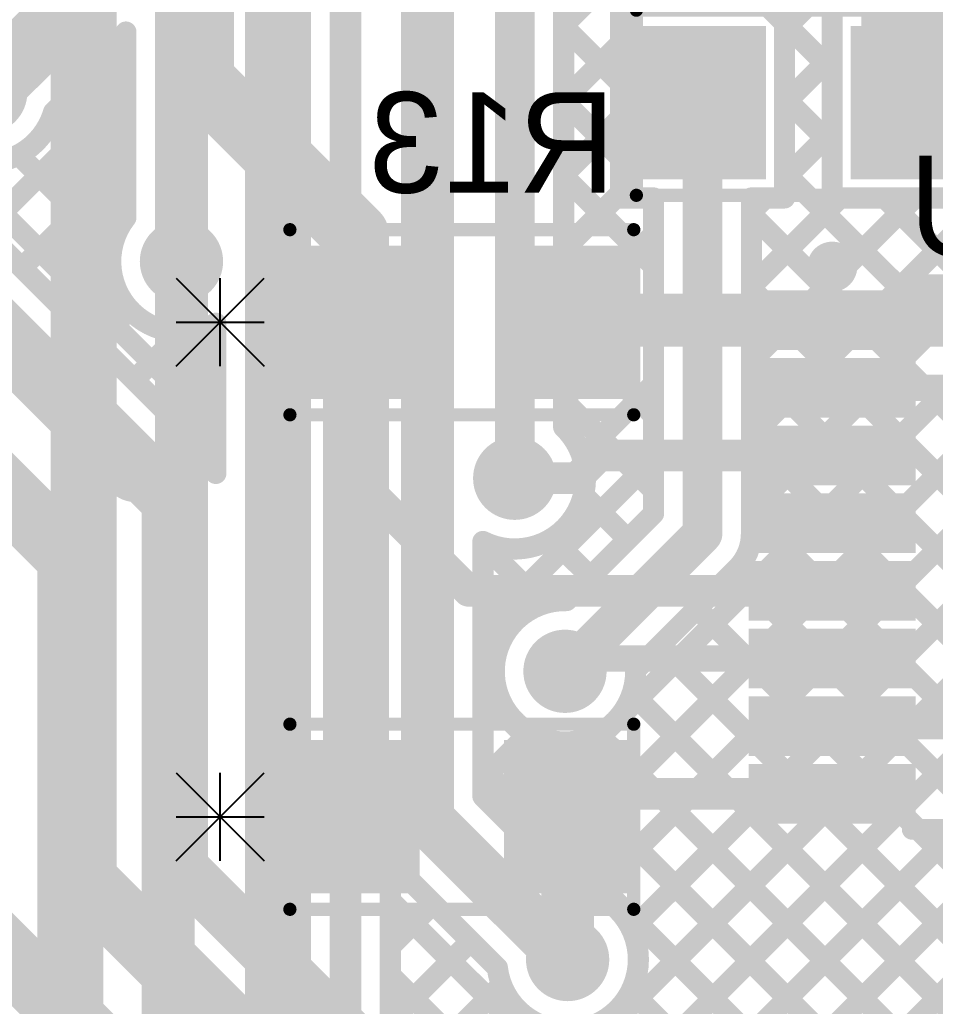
# Model space of a CAD drawing. Header units: millimetres. Extents: x 9.08 to 12.48, y 2.73 to 6.
# Drawn here: x 10.8679 to 11.214, y 4.1123 to 4.4854 of the extents above; entities that cross this region are included whole.
import ezdxf

# ---------------------------------------------------------------- set-up
doc = ezdxf.new("R2010")
doc.units = ezdxf.units.MM
doc.header["$MEASUREMENT"] = 0
for name, color, linetype in [('BottomLayer', 5, 'Continuous'), ('BottomOverlay', 54, 'Continuous'), ('BottomPaste', 16, 'Continuous'), ('BottomSolder', 6, 'Continuous'), ('MultiLayer', 9, 'Continuous'), ('TopLayer', 1, 'Continuous'), ('TopOverlay', 2, 'Continuous'), ('TopPaste', 8, 'Continuous'), ('TopSolder', 216, 'Continuous'), ('ViaHoleLayer', 16, 'Continuous')]:
    doc.layers.add(name, color=color, linetype=linetype)

# ---------------------------------------------------------------- blocks, each defined once
blk = doc.blocks.new('16_TSSOP_54')
at = {"layer": 'TopLayer'}
for points in [[(-0.13681, 0.08228), (-0.08169, 0.08228), (-0.13681, 0.09685), (-0.08169, 0.09685)], [(0.07579, 0.08228), (0.13091, 0.08228), (0.07579, 0.09685), (0.13091, 0.09685)], [(-0.13681, 0.05669), (-0.08169, 0.05669), (-0.13681, 0.07126), (-0.08169, 0.07126)], [(0.07579, 0.05669), (0.13091, 0.05669), (0.07579, 0.07126), (0.13091, 0.07126)], [(-0.13681, 0.0311), (-0.08169, 0.0311), (-0.13681, 0.04567), (-0.08169, 0.04567)], [(0.07579, 0.0311), (0.13091, 0.0311), (0.07579, 0.04567), (0.13091, 0.04567)], [(-0.13681, 0.00551), (-0.08169, 0.00551), (-0.13681, 0.02008), (-0.08169, 0.02008)], [(0.07579, 0.00551), (0.13091, 0.00551), (0.07579, 0.02008), (0.13091, 0.02008)], [(-0.13681, -0.02008), (-0.08169, -0.02008), (-0.13681, -0.00551), (-0.08169, -0.00551)], [(0.07579, -0.02008), (0.13091, -0.02008), (0.07579, -0.00551), (0.13091, -0.00551)], [(-0.13681, -0.04567), (-0.08169, -0.04567), (-0.13681, -0.0311), (-0.08169, -0.0311)], [(0.07579, -0.04567), (0.13091, -0.04567), (0.07579, -0.0311), (0.13091, -0.0311)], [(-0.13681, -0.07126), (-0.08169, -0.07126), (-0.13681, -0.05669), (-0.08169, -0.05669)], [(0.07579, -0.07126), (0.13091, -0.07126), (0.07579, -0.05669), (0.13091, -0.05669)], [(-0.13681, -0.09685), (-0.08169, -0.09685), (-0.13681, -0.08228), (-0.08169, -0.08228)], [(0.07579, -0.09685), (0.13091, -0.09685), (0.07579, -0.08228), (0.13091, -0.08228)]]:
    blk.add_solid(points, dxfattribs=at)
at = {"layer": 'TopOverlay'}
for points, const_width in [([(-0.10478, 0.10977, 1), (-0.11372, 0.10977, 1)], 0.01), ([(-0.11622, 0.10977, 1), (-0.11122, 0.10977, 1)], 0.005), ([(-0.10728, 0.10977, 1), (-0.10228, 0.10977, 1)], 0.005), ([(-0.08097, 0.103, 1), (-0.07703, 0.103, 1)], 0.00394), ([(0.07703, 0.103, 1), (0.08097, 0.103, 1)], 0.00394), ([(-0.08097, -0.103, 1), (-0.07703, -0.103, 1)], 0.00394), ([(0.07703, -0.103, 1), (0.08097, -0.103, 1)], 0.00394)]:
    blk.add_lwpolyline(points, format="xyb", close=True, dxfattribs=dict(at, const_width=const_width))
at = {"layer": 'TopOverlay', "const_width": 0.00787}
for points in [[(-0.079, 0.103), (0.079, 0.103)], [(-0.079, -0.103), (0.079, -0.103)]]:
    blk.add_lwpolyline(points, dxfattribs=at)
at = {"layer": 'TopPaste'}
for points in [[(-0.13681, 0.08228), (-0.08169, 0.08228), (-0.13681, 0.09685), (-0.08169, 0.09685)], [(0.07579, 0.08228), (0.13091, 0.08228), (0.07579, 0.09685), (0.13091, 0.09685)], [(-0.13681, 0.05669), (-0.08169, 0.05669), (-0.13681, 0.07126), (-0.08169, 0.07126)], [(0.07579, 0.05669), (0.13091, 0.05669), (0.07579, 0.07126), (0.13091, 0.07126)], [(-0.13681, 0.0311), (-0.08169, 0.0311), (-0.13681, 0.04567), (-0.08169, 0.04567)], [(0.07579, 0.0311), (0.13091, 0.0311), (0.07579, 0.04567), (0.13091, 0.04567)], [(-0.13681, 0.00551), (-0.08169, 0.00551), (-0.13681, 0.02008), (-0.08169, 0.02008)], [(0.07579, 0.00551), (0.13091, 0.00551), (0.07579, 0.02008), (0.13091, 0.02008)], [(-0.13681, -0.02008), (-0.08169, -0.02008), (-0.13681, -0.00551), (-0.08169, -0.00551)], [(0.07579, -0.02008), (0.13091, -0.02008), (0.07579, -0.00551), (0.13091, -0.00551)], [(-0.13681, -0.04567), (-0.08169, -0.04567), (-0.13681, -0.0311), (-0.08169, -0.0311)], [(0.07579, -0.04567), (0.13091, -0.04567), (0.07579, -0.0311), (0.13091, -0.0311)], [(-0.13681, -0.07126), (-0.08169, -0.07126), (-0.13681, -0.05669), (-0.08169, -0.05669)], [(0.07579, -0.07126), (0.13091, -0.07126), (0.07579, -0.05669), (0.13091, -0.05669)], [(-0.13681, -0.09685), (-0.08169, -0.09685), (-0.13681, -0.08228), (-0.08169, -0.08228)], [(0.07579, -0.09685), (0.13091, -0.09685), (0.07579, -0.08228), (0.13091, -0.08228)]]:
    blk.add_solid(points, dxfattribs=at)
at = {"layer": 'TopSolder'}
for points in [[(-0.14081, 0.07828), (-0.07769, 0.07828), (-0.14081, 0.10085), (-0.07769, 0.10085)], [(0.07179, 0.07828), (0.13491, 0.07828), (0.07179, 0.10085), (0.13491, 0.10085)], [(-0.14081, 0.05269), (-0.07769, 0.05269), (-0.14081, 0.07526), (-0.07769, 0.07526)], [(0.07179, 0.05269), (0.13491, 0.05269), (0.07179, 0.07526), (0.13491, 0.07526)], [(-0.14081, 0.0271), (-0.07769, 0.0271), (-0.14081, 0.04967), (-0.07769, 0.04967)], [(0.07179, 0.0271), (0.13491, 0.0271), (0.07179, 0.04967), (0.13491, 0.04967)], [(-0.14081, 0.00151), (-0.07769, 0.00151), (-0.14081, 0.02408), (-0.07769, 0.02408)], [(0.07179, 0.00151), (0.13491, 0.00151), (0.07179, 0.02408), (0.13491, 0.02408)], [(-0.14081, -0.02408), (-0.07769, -0.02408), (-0.14081, -0.00151), (-0.07769, -0.00151)], [(0.07179, -0.02408), (0.13491, -0.02408), (0.07179, -0.00151), (0.13491, -0.00151)], [(-0.14081, -0.04967), (-0.07769, -0.04967), (-0.14081, -0.0271), (-0.07769, -0.0271)], [(0.07179, -0.04967), (0.13491, -0.04967), (0.07179, -0.0271), (0.13491, -0.0271)], [(-0.14081, -0.07526), (-0.07769, -0.07526), (-0.14081, -0.05269), (-0.07769, -0.05269)], [(0.07179, -0.07526), (0.13491, -0.07526), (0.07179, -0.05269), (0.13491, -0.05269)], [(-0.14081, -0.10085), (-0.07769, -0.10085), (-0.14081, -0.07828), (-0.07769, -0.07828)], [(0.07179, -0.10085), (0.13491, -0.10085), (0.07179, -0.07828), (0.13491, -0.07828)]]:
    blk.add_solid(points, dxfattribs=at)
blk = doc.blocks.new('RES0805_73')
at = {"layer": 'TopLayer'}
for points in [[(-0.06, -0.025), (-0.02, -0.025), (-0.06, 0.025), (-0.02, 0.025)], [(0.02, -0.025), (0.06, -0.025), (0.02, 0.025), (0.06, 0.025)]]:
    blk.add_solid(points, dxfattribs=at)
at = {"layer": 'TopOverlay', "const_width": 0.005}
for points in [[(-0.065, -0.035), (-0.065, 0.035)], [(-0.065, 0.035), (0.065, 0.035)], [(0.065, -0.035), (0.065, 0.035)], [(-0.065, -0.035), (0.065, -0.035)]]:
    blk.add_lwpolyline(points, dxfattribs=at)
at = {"layer": 'TopOverlay', "const_width": 0.0025}
for points in [[(-0.06625, 0.035, 1), (-0.06375, 0.035, 1)], [(-0.06625, 0.035, 1), (-0.06375, 0.035, 1)], [(0.06375, 0.035, 1), (0.06625, 0.035, 1)], [(0.06375, 0.035, 1), (0.06625, 0.035, 1)], [(-0.06625, -0.035, 1), (-0.06375, -0.035, 1)], [(-0.06625, -0.035, 1), (-0.06375, -0.035, 1)], [(0.06375, -0.035, 1), (0.06625, -0.035, 1)], [(0.06375, -0.035, 1), (0.06625, -0.035, 1)]]:
    blk.add_lwpolyline(points, format="xyb", close=True, dxfattribs=at)
at = {"layer": 'TopPaste'}
for points in [[(-0.06, -0.025), (-0.02, -0.025), (-0.06, 0.025), (-0.02, 0.025)], [(0.02, -0.025), (0.06, -0.025), (0.02, 0.025), (0.06, 0.025)]]:
    blk.add_solid(points, dxfattribs=at)
at = {"layer": 'TopSolder'}
for points in [[(-0.064, -0.029), (-0.016, -0.029), (-0.064, 0.029), (-0.016, 0.029)], [(0.016, -0.029), (0.064, -0.029), (0.016, 0.029), (0.064, 0.029)]]:
    blk.add_solid(points, dxfattribs=at)
blk = doc.blocks.new('RES0805_B_74')
at = {"layer": 'BottomLayer'}
for points in [[(-0.06, -0.025), (-0.02, -0.025), (-0.06, 0.025), (-0.02, 0.025)], [(0.02, -0.025), (0.06, -0.025), (0.02, 0.025), (0.06, 0.025)]]:
    blk.add_solid(points, dxfattribs=at)
at = {"layer": 'BottomOverlay', "const_width": 0.005}
for points in [[(-0.065, -0.035), (-0.065, 0.035)], [(-0.065, 0.035), (0.065, 0.035)], [(0.065, -0.035), (0.065, 0.035)], [(-0.065, -0.035), (0.065, -0.035)]]:
    blk.add_lwpolyline(points, dxfattribs=at)
at = {"layer": 'BottomOverlay', "const_width": 0.0025}
for points in [[(-0.06625, 0.035, 1), (-0.06375, 0.035, 1)], [(-0.06625, 0.035, 1), (-0.06375, 0.035, 1)], [(0.06375, 0.035, 1), (0.06625, 0.035, 1)], [(0.06375, 0.035, 1), (0.06625, 0.035, 1)], [(-0.06625, -0.035, 1), (-0.06375, -0.035, 1)], [(-0.06625, -0.035, 1), (-0.06375, -0.035, 1)], [(0.06375, -0.035, 1), (0.06625, -0.035, 1)], [(0.06375, -0.035, 1), (0.06625, -0.035, 1)]]:
    blk.add_lwpolyline(points, format="xyb", close=True, dxfattribs=at)
at = {"layer": 'BottomPaste'}
for points in [[(-0.06, -0.025), (-0.02, -0.025), (-0.06, 0.025), (-0.02, 0.025)], [(0.02, -0.025), (0.06, -0.025), (0.02, 0.025), (0.06, 0.025)]]:
    blk.add_solid(points, dxfattribs=at)
at = {"layer": 'BottomSolder'}
for points in [[(-0.064, -0.029), (-0.016, -0.029), (-0.064, 0.029), (-0.016, 0.029)], [(0.016, -0.029), (0.064, -0.029), (0.016, 0.029), (0.064, 0.029)]]:
    blk.add_solid(points, dxfattribs=at)
blk = doc.blocks.new('RES0805_79')
at = {"layer": 'TopLayer'}
for points in [[(-0.06, -0.025), (-0.02, -0.025), (-0.06, 0.025), (-0.02, 0.025)], [(0.02, -0.025), (0.06, -0.025), (0.02, 0.025), (0.06, 0.025)]]:
    blk.add_solid(points, dxfattribs=at)
at = {"layer": 'TopOverlay', "const_width": 0.005}
for points in [[(-0.065, -0.035), (-0.065, 0.035)], [(-0.065, 0.035), (0.065, 0.035)], [(0.065, -0.035), (0.065, 0.035)], [(-0.065, -0.035), (0.065, -0.035)]]:
    blk.add_lwpolyline(points, dxfattribs=at)
at = {"layer": 'TopOverlay', "const_width": 0.0025}
for points in [[(-0.06625, 0.035, 1), (-0.06375, 0.035, 1)], [(-0.06625, 0.035, 1), (-0.06375, 0.035, 1)], [(0.06375, 0.035, 1), (0.06625, 0.035, 1)], [(0.06375, 0.035, 1), (0.06625, 0.035, 1)], [(-0.06625, -0.035, 1), (-0.06375, -0.035, 1)], [(-0.06625, -0.035, 1), (-0.06375, -0.035, 1)], [(0.06375, -0.035, 1), (0.06625, -0.035, 1)], [(0.06375, -0.035, 1), (0.06625, -0.035, 1)]]:
    blk.add_lwpolyline(points, format="xyb", close=True, dxfattribs=at)
at = {"layer": 'TopPaste'}
for points in [[(-0.06, -0.025), (-0.02, -0.025), (-0.06, 0.025), (-0.02, 0.025)], [(0.02, -0.025), (0.06, -0.025), (0.02, 0.025), (0.06, 0.025)]]:
    blk.add_solid(points, dxfattribs=at)
at = {"layer": 'TopSolder'}
for points in [[(-0.064, -0.029), (-0.016, -0.029), (-0.064, 0.029), (-0.016, 0.029)], [(0.016, -0.029), (0.064, -0.029), (0.016, 0.029), (0.064, 0.029)]]:
    blk.add_solid(points, dxfattribs=at)

msp = doc.modelspace()

# ---------------------------------------------------------------- linework, layer by layer
at = {"layer": 'BottomLayer'}
for points, const_width in [([(10.886, 4.489), (10.886, 4.75)], 0.025), ([(10.929, 4.394), (10.929, 4.692)], 0.02), ([(10.9655, 3.6885), (10.9655, 4.6615)], 0.025), ([(10.991, 3.69766), (10.991, 4.576)], 0.012), ([(11.02198, 4.18302), (11.02198, 4.56198)], 0.02), ([(11.055, 4.312), (11.055, 4.504)], 0.015), ([(11.0735, 4.48326), (11.095, 4.50476)], 0.008), ([(11.157, 4.48191), (11.175, 4.49991)], 0.008), ([(10.855, 4.458), (10.886, 4.489)], 0.025), ([(11.0735, 4.33132), (11.0735, 4.49634)], 0.008), ([(10.7795, 4.49401), (10.942, 4.33151)], 0.008), ([(11.095, 4.418), (11.095, 4.49)], 0.008), ([(11.1512, 4.49), (11.157, 4.4842)], 0.008), ([(11.157, 4.418), (11.157, 4.49)], 0.008), ([(11.175, 4.418), (11.175, 4.49)], 0.008), ([(11.175, 4.418), (11.175, 4.49)], 0.008), ([(11.157, 4.4842), (11.175, 4.4662)], 0.008), ([(10.7795, 4.48073), (10.92812, 4.33212)], 0.008), ([(10.908, 4.41057), (10.908, 4.48074)], 0.008), ([(11.0735, 4.48285), (11.095, 4.46135)], 0.008), ([(10.756, 4.471), (10.9115, 4.3155)], 0.025), ([(11.0735, 4.45498), (11.095, 4.47648)], 0.008), ([(10.707, 4.462), (10.887, 4.282)], 0.025), ([(10.88065, 4.45042), (10.9026, 4.47237)], 0.008), ([(11.157, 4.45363), (11.175, 4.47163)], 0.008), ([(10.8943, 4.46406), (10.908, 4.45036)], 0.008), ([(10.85452, 4.40571), (10.908, 4.45919)], 0.008), ([(11.0735, 4.45457), (11.095, 4.43307)], 0.008), ([(11.126, 4.291), (11.126, 4.454)], 0.015), ([(11.157, 4.45592), (11.175, 4.43792)], 0.008), ([(10.88041, 4.44966), (10.908, 4.42208)], 0.008), ([(11.0735, 4.4267), (11.095, 4.4482)], 0.008), ([(11.157, 4.42534), (11.175, 4.44334)], 0.008), ([(10.86746, 4.43433), (10.90273, 4.39906)], 0.008), ([(10.86867, 4.39157), (10.908, 4.4309)], 0.008), ([(11.0735, 4.42628), (11.1075, 4.39228)], 0.008), ([(11.157, 4.42763), (11.3395, 4.24513)], 0.008), ([(11.0735, 4.39841), (11.095, 4.41991)], 0.008), ([(11.095, 4.418), (11.1075, 4.418)], 0.008), ([(11.1075, 4.29866), (11.1075, 4.418)], 0.008), ([(11.1445, 4.35627), (11.20623, 4.418)], 0.008), ([(11.1445, 4.32799), (11.23451, 4.418)], 0.008), ([(11.1445, 4.38456), (11.17794, 4.418)], 0.008), ([(11.1445, 4.41284), (11.14966, 4.418)], 0.008), ([(11.1445, 4.418), (11.157, 4.418)], 0.008), ([(11.1445, 4.291), (11.1445, 4.418)], 0.008), ([(11.175, 4.418), (11.237, 4.418)], 0.008), ([(11.175, 4.418), (11.237, 4.418)], 0.008), ([(11.19492, 4.418), (11.3395, 4.27342)], 0.008), ([(11.1445, 4.29971), (11.257, 4.41221)], 0.008), ([(11.1445, 4.41185), (11.31203, 4.24432)], 0.008), ([(11.05389, 4.18081), (11.27808, 4.405)], 0.008), ([(11.0735, 4.37013), (11.1075, 4.40413)], 0.008), ([(10.88281, 4.37743), (10.90243, 4.39704)], 0.008), ([(11.0735, 4.398), (11.1075, 4.364)], 0.008), ([(11.06803, 4.16667), (11.29406, 4.3927)], 0.008), ([(11.1445, 4.38357), (11.29544, 4.23262)], 0.008), ([(11.0735, 4.34184), (11.1075, 4.37584)], 0.008), ([(11.08461, 4.15496), (11.30821, 4.37856)], 0.008), ([(10.89695, 4.36328), (10.90943, 4.37576)], 0.008), ([(10.942, 4.31382), (10.942, 4.37062)], 0.008), ([(11.0735, 4.36971), (11.1075, 4.33571)], 0.008), ([(10.91109, 4.34914), (10.9292, 4.36725)], 0.008), ([(10.93406, 4.36773), (10.942, 4.35979)], 0.008), ([(11.1445, 4.35528), (11.2945, 4.20528)], 0.008), ([(10.92523, 4.335), (10.942, 4.35176)], 0.008), ([(11.08038, 4.32044), (11.1075, 4.34756)], 0.008), ([(11.0735, 4.34143), (11.1075, 4.30743)], 0.008), ([(11.09924, 4.14131), (11.29347, 4.33554)], 0.008), ([(11.008, 3.9935), (11.3395, 4.325)], 0.008), ([(11.1445, 4.327), (11.2945, 4.177)], 0.008), ([(10.9115, 4.3155), (10.924, 4.303)], 0.02), ([(10.93381, 4.32289), (10.93881, 4.31788)], 0.008), ([(10.93761, 4.31909), (10.942, 4.32348)], 0.008), ([(11.008, 4.02178), (11.30772, 4.32151)], 0.008), ([(11.04298, 4.25476), (11.1075, 4.31927)], 0.008), ([(11.055, 4.312), (11.057, 4.314)], 0.012), ([(10.924, 3.549), (10.924, 4.303)], 0.02), ([(11.08099, 4.30566), (11.09774, 4.2889)], 0.008), ([(11.07458, 4.26574), (11.1075, 4.29866)], 0.008), ([(11.1445, 4.29871), (11.2945, 4.14871)], 0.008), ([(11.008, 3.96522), (11.3395, 4.29672)], 0.008), ([(11.074, 4.239), (11.126, 4.291)], 0.015), ([(10.887, 3.461), (10.887, 4.282)], 0.025), ([(11.04298, 4.19171), (11.04298, 4.2881)], 0.008), ([(11.04298, 4.28709), (11.06566, 4.26441)], 0.008), ([(11.04298, 4.28304), (11.04656, 4.28662)], 0.008), ([(11.06909, 4.28927), (11.0836, 4.27476)], 0.008), ([(11.10074, 4.23958), (11.13908, 4.27792)], 0.008), ([(11.13805, 4.27688), (11.2945, 4.12043)], 0.008), ([(11.1239, 4.26274), (11.2945, 4.09214)], 0.008), ([(11.04298, 4.25881), (11.05033, 4.25146)], 0.008), ([(11.10976, 4.2486), (11.2945, 4.06386)], 0.008), ([(11.04298, 4.22647), (11.04825, 4.23174)], 0.008), ([(11.04298, 4.23052), (11.2945, 3.97901)], 0.008), ([(11.09941, 4.23066), (11.2945, 4.03558)], 0.008), ([(11.10307, 4.032), (11.29133, 4.22026)], 0.008), ([(11.04298, 4.19819), (11.06063, 4.21583)], 0.008), ([(11.08646, 4.21533), (11.2945, 4.00729)], 0.008), ([(11.04298, 4.20224), (11.4025, 3.84272)], 0.008), ([(11.13702, 4.03767), (11.2945, 4.19515)], 0.008), ([(11.04298, 4.19171), (11.07813, 4.15656)], 0.008), ([(11.02198, 4.18302), (11.075, 4.13)], 0.02), ([(11.008, 4.1673), (11.04844, 4.12687)], 0.008), ([(11.008, 3.87681), (11.008, 4.1673)], 0.008), ([(11.008, 4.15237), (11.12469, 4.03568)], 0.008), ([(11.008, 4.13492), (11.02419, 4.15111)], 0.008), ([(11.008, 4.10664), (11.03833, 4.13697)], 0.008), ([(11.008, 4.12409), (11.10009, 4.032)], 0.008), ([(11.008, 4.07835), (11.05004, 4.12039)], 0.008), ([(11.09892, 4.11802), (11.4025, 3.81444)], 0.008)]:
    msp.add_lwpolyline(points, dxfattribs=dict(at, const_width=const_width))
for points, const_width in [([(10.87975, 4.489, 1), (10.89225, 4.489, 1)], 0.0125), ([(10.87975, 4.489, 1), (10.89225, 4.489, 1)], 0.0125), ([(11.155, 4.4842, 1), (11.159, 4.4842, 1)], 0.004), ([(11.155, 4.4842, 1), (11.159, 4.4842, 1)], 0.004), ([(10.906, 4.48074, 1), (10.91, 4.48074, 1)], 0.004), ([(10.906, 4.48074, 1), (10.91, 4.48074, 1)], 0.004), ([(10.906, 4.48074, 1), (10.91, 4.48074, 1)], 0.004), ([(11.0715, 4.48326, 1), (11.0755, 4.48326, 1)], 0.004), ([(11.0715, 4.48285, 1), (11.0755, 4.48285, 1)], 0.004), ([(11.155, 4.48191, 1), (11.159, 4.48191, 1)], 0.004), ([(11.093, 4.47648, 1), (11.097, 4.47648, 1)], 0.004), ([(10.84713, 4.458, 1), (10.86287, 4.458, 1)], 0.01575), ([(10.9006, 4.47237, 1), (10.9046, 4.47237, 1)], 0.004), ([(10.9006, 4.47237, 1), (10.9046, 4.47237, 1)], 0.004), ([(10.90062, 4.47238, 1), (10.90462, 4.47238, 1)], 0.004), ([(11.173, 4.47163, 1), (11.177, 4.47163, 1)], 0.004), ([(11.173, 4.4662, 1), (11.177, 4.4662, 1)], 0.004), ([(10.8923, 4.46406, 1), (10.8963, 4.46406, 1)], 0.004), ([(10.906, 4.45919, 1), (10.91, 4.45919, 1)], 0.004), ([(11.093, 4.46135, 1), (11.097, 4.46135, 1)], 0.004), ([(11.0715, 4.45498, 1), (11.0755, 4.45498, 1)], 0.004), ([(11.0715, 4.45457, 1), (11.0755, 4.45457, 1)], 0.004), ([(11.12225, 4.454, 1), (11.12975, 4.454, 1)], 0.0075), ([(11.155, 4.45592, 1), (11.159, 4.45592, 1)], 0.004), ([(10.87865, 4.45042, 1), (10.88265, 4.45042, 1)], 0.004), ([(10.87865, 4.45042, 1), (10.88265, 4.45042, 1)], 0.004), ([(11.155, 4.45363, 1), (11.159, 4.45363, 1)], 0.004), ([(10.87841, 4.44966, 1), (10.88241, 4.44966, 1)], 0.004), ([(10.906, 4.45036, 1), (10.91, 4.45036, 1)], 0.004), ([(11.093, 4.4482, 1), (11.097, 4.4482, 1)], 0.004), ([(11.173, 4.44334, 1), (11.177, 4.44334, 1)], 0.004), ([(11.173, 4.43792, 1), (11.177, 4.43792, 1)], 0.004), ([(10.86546, 4.43433, 1), (10.86946, 4.43433, 1)], 0.004), ([(11.093, 4.43307, 1), (11.097, 4.43307, 1)], 0.004), ([(10.906, 4.4309, 1), (10.91, 4.4309, 1)], 0.004), ([(11.0715, 4.4267, 1), (11.0755, 4.4267, 1)], 0.004), ([(11.0715, 4.42628, 1), (11.0755, 4.42628, 1)], 0.004), ([(11.155, 4.42763, 1), (11.159, 4.42763, 1)], 0.004), ([(11.155, 4.42534, 1), (11.159, 4.42534, 1)], 0.004), ([(10.906, 4.42208, 1), (10.91, 4.42208, 1)], 0.004), ([(11.093, 4.41991, 1), (11.097, 4.41991, 1)], 0.004), ([(11.093, 4.418, 1), (11.097, 4.418, 1)], 0.004), ([(11.093, 4.418, 1), (11.097, 4.418, 1)], 0.004), ([(11.1055, 4.418, 1), (11.1095, 4.418, 1)], 0.004), ([(11.1055, 4.418, 1), (11.1095, 4.418, 1)], 0.004), ([(11.1425, 4.418, 1), (11.1465, 4.418, 1)], 0.004), ([(11.1425, 4.418, 1), (11.1465, 4.418, 1)], 0.004), ([(11.14766, 4.418, 1), (11.15166, 4.418, 1)], 0.004), ([(11.155, 4.418, 1), (11.159, 4.418, 1)], 0.004), ([(11.155, 4.418, 1), (11.159, 4.418, 1)], 0.004), ([(11.173, 4.418, 1), (11.177, 4.418, 1)], 0.004), ([(11.173, 4.418, 1), (11.177, 4.418, 1)], 0.004), ([(11.173, 4.418, 1), (11.177, 4.418, 1)], 0.004), ([(11.173, 4.418, 1), (11.177, 4.418, 1)], 0.004), ([(11.17594, 4.418, 1), (11.17994, 4.418, 1)], 0.004), ([(11.19292, 4.418, 1), (11.19692, 4.418, 1)], 0.004), ([(11.20423, 4.418, 1), (11.20823, 4.418, 1)], 0.004), ([(10.906, 4.41057, 1), (10.91, 4.41057, 1)], 0.004), ([(10.906, 4.41057, 1), (10.91, 4.41057, 1)], 0.004), ([(11.1425, 4.41284, 1), (11.1465, 4.41284, 1)], 0.004), ([(11.1425, 4.41185, 1), (11.1465, 4.41185, 1)], 0.004), ([(10.92113, 4.394, 1), (10.93687, 4.394, 1)], 0.01575), ([(11.1055, 4.40413, 1), (11.1095, 4.40413, 1)], 0.004), ([(10.90073, 4.39906, 1), (10.90473, 4.39906, 1)], 0.004), ([(10.924, 4.394, 1), (10.934, 4.394, 1)], 0.01), ([(11.0715, 4.39841, 1), (11.0755, 4.39841, 1)], 0.004), ([(10.90043, 4.39704, 1), (10.90443, 4.39704, 1)], 0.004), ([(11.0715, 4.398, 1), (11.0755, 4.398, 1)], 0.004), ([(10.86667, 4.39157, 1), (10.87067, 4.39157, 1)], 0.004), ([(11.1055, 4.39228, 1), (11.1095, 4.39228, 1)], 0.004), ([(11.1425, 4.38456, 1), (11.1465, 4.38456, 1)], 0.004), ([(11.1425, 4.38357, 1), (11.1465, 4.38357, 1)], 0.004), ([(10.88081, 4.37743, 1), (10.88481, 4.37743, 1)], 0.004), ([(11.1055, 4.37584, 1), (11.1095, 4.37584, 1)], 0.004), ([(10.90743, 4.37576, 1), (10.91143, 4.37576, 1)], 0.004), ([(10.94, 4.37062, 1), (10.944, 4.37062, 1)], 0.004), ([(10.94, 4.37062, 1), (10.944, 4.37062, 1)], 0.004), ([(11.0715, 4.37013, 1), (11.0755, 4.37013, 1)], 0.004), ([(11.0715, 4.36971, 1), (11.0755, 4.36971, 1)], 0.004), ([(10.9272, 4.36725, 1), (10.9312, 4.36725, 1)], 0.004), ([(10.93206, 4.36773, 1), (10.93606, 4.36773, 1)], 0.004), ([(10.89495, 4.36328, 1), (10.89895, 4.36328, 1)], 0.004), ([(11.1055, 4.364, 1), (11.1095, 4.364, 1)], 0.004), ([(10.94, 4.35979, 1), (10.944, 4.35979, 1)], 0.004), ([(11.1425, 4.35627, 1), (11.1465, 4.35627, 1)], 0.004), ([(11.1425, 4.35528, 1), (11.1465, 4.35528, 1)], 0.004), ([(10.94, 4.35176, 1), (10.944, 4.35176, 1)], 0.004), ([(10.90909, 4.34914, 1), (10.91309, 4.34914, 1)], 0.004), ([(11.1055, 4.34756, 1), (11.1095, 4.34756, 1)], 0.004), ([(11.0715, 4.34184, 1), (11.0755, 4.34184, 1)], 0.004), ([(11.0715, 4.34143, 1), (11.0755, 4.34143, 1)], 0.004), ([(10.92323, 4.335, 1), (10.92723, 4.335, 1)], 0.004), ([(11.1055, 4.33571, 1), (11.1095, 4.33571, 1)], 0.004), ([(10.92612, 4.33212, 1), (10.93012, 4.33212, 1)], 0.004), ([(10.92612, 4.33212, 1), (10.93012, 4.33212, 1)], 0.004), ([(10.94, 4.33151, 1), (10.944, 4.33151, 1)], 0.004), ([(11.0715, 4.33132, 1), (11.0755, 4.33132, 1)], 0.004), ([(11.0715, 4.33132, 1), (11.0755, 4.33132, 1)], 0.004), ([(11.1425, 4.32799, 1), (11.1465, 4.32799, 1)], 0.004), ([(10.90525, 4.3155, 1), (10.91775, 4.3155, 1)], 0.0125), ([(11.04713, 4.312, 1), (11.06287, 4.312, 1)], 0.01575), ([(11.1425, 4.327, 1), (11.1465, 4.327, 1)], 0.004), ([(10.9065, 4.3155, 1), (10.9165, 4.3155, 1)], 0.01), ([(10.93181, 4.32289, 1), (10.93581, 4.32289, 1)], 0.004), ([(10.93181, 4.32289, 1), (10.93581, 4.32289, 1)], 0.004), ([(10.94, 4.32348, 1), (10.944, 4.32348, 1)], 0.004), ([(11.07838, 4.32044, 1), (11.08238, 4.32044, 1)], 0.004), ([(10.93561, 4.31909, 1), (10.93961, 4.31909, 1)], 0.004), ([(10.93681, 4.31788, 1), (10.94081, 4.31788, 1)], 0.004), ([(10.93681, 4.31788, 1), (10.94081, 4.31788, 1)], 0.004), ([(10.93685, 4.31785, 1), (10.94085, 4.31785, 1)], 0.004), ([(11.1055, 4.31927, 1), (11.1095, 4.31927, 1)], 0.004), ([(10.94, 4.31382, 1), (10.944, 4.31382, 1)], 0.004), ([(10.94, 4.31382, 1), (10.944, 4.31382, 1)], 0.004), ([(10.94, 4.31382, 1), (10.944, 4.31382, 1)], 0.004), ([(11.05125, 4.312, 1), (11.05875, 4.312, 1)], 0.0075), ([(11.052, 4.312, 1), (11.058, 4.312, 1)], 0.006), ([(11.054, 4.314, 1), (11.06, 4.314, 1)], 0.006), ([(10.919, 4.303, 1), (10.929, 4.303, 1)], 0.01), ([(10.919, 4.303, 1), (10.929, 4.303, 1)], 0.01), ([(11.07975, 4.312, 1), (11.08375, 4.312, 1)], 0.004), ([(11.07975, 4.312, 1), (11.08375, 4.312, 1)], 0.004), ([(11.07899, 4.30566, 1), (11.08299, 4.30566, 1)], 0.004), ([(11.1055, 4.30743, 1), (11.1095, 4.30743, 1)], 0.004), ([(11.1055, 4.29866, 1), (11.1095, 4.29866, 1)], 0.004), ([(11.1055, 4.29866, 1), (11.1095, 4.29866, 1)], 0.004), ([(11.1425, 4.29971, 1), (11.1465, 4.29971, 1)], 0.004), ([(11.1425, 4.29871, 1), (11.1465, 4.29871, 1)], 0.004), ([(11.12225, 4.291, 1), (11.12975, 4.291, 1)], 0.0075), ([(11.12225, 4.291, 1), (11.12975, 4.291, 1)], 0.0075), ([(10.88075, 4.282, 1), (10.89325, 4.282, 1)], 0.0125), ([(10.88075, 4.282, 1), (10.89325, 4.282, 1)], 0.0125), ([(11.1425, 4.291, 1), (11.1465, 4.291, 1)], 0.004), ([(11.1425, 4.291, 1), (11.1465, 4.291, 1)], 0.004), ([(11.1425, 4.291, 1), (11.1465, 4.291, 1)], 0.004), ([(11.04098, 4.2881, 1), (11.04498, 4.2881, 1)], 0.004), ([(11.04098, 4.2881, 1), (11.04498, 4.2881, 1)], 0.004), ([(11.04098, 4.28709, 1), (11.04498, 4.28709, 1)], 0.004), ([(11.04456, 4.28662, 1), (11.04856, 4.28662, 1)], 0.004), ([(11.06709, 4.28927, 1), (11.07109, 4.28927, 1)], 0.004), ([(11.09574, 4.2889, 1), (11.09974, 4.2889, 1)], 0.004), ([(11.04098, 4.28304, 1), (11.04498, 4.28304, 1)], 0.004), ([(11.13605, 4.27688, 1), (11.14005, 4.27688, 1)], 0.004), ([(11.13708, 4.27792, 1), (11.14108, 4.27792, 1)], 0.004), ([(11.13708, 4.27792, 1), (11.14108, 4.27792, 1)], 0.004), ([(11.13708, 4.27792, 1), (11.14108, 4.27792, 1)], 0.004), ([(11.0816, 4.27476, 1), (11.0856, 4.27476, 1)], 0.004), ([(11.06366, 4.26441, 1), (11.06766, 4.26441, 1)], 0.004), ([(11.07258, 4.26574, 1), (11.07658, 4.26574, 1)], 0.004), ([(11.07258, 4.26574, 1), (11.07658, 4.26574, 1)], 0.004), ([(11.1219, 4.26274, 1), (11.1259, 4.26274, 1)], 0.004), ([(11.04098, 4.25881, 1), (11.04498, 4.25881, 1)], 0.004), ([(11.04098, 4.25476, 1), (11.04498, 4.25476, 1)], 0.004), ([(11.04833, 4.25146, 1), (11.05233, 4.25146, 1)], 0.004), ([(11.06613, 4.239, 1), (11.08187, 4.239, 1)], 0.01575), ([(11.10776, 4.2486, 1), (11.11176, 4.2486, 1)], 0.004), ([(11.07025, 4.239, 1), (11.07775, 4.239, 1)], 0.0075), ([(11.09874, 4.23958, 1), (11.10274, 4.23958, 1)], 0.004), ([(11.09875, 4.239, 1), (11.10275, 4.239, 1)], 0.004), ([(11.04098, 4.23052, 1), (11.04498, 4.23052, 1)], 0.004), ([(11.04625, 4.23174, 1), (11.05025, 4.23174, 1)], 0.004), ([(11.09741, 4.23066, 1), (11.10141, 4.23066, 1)], 0.004), ([(11.04098, 4.22647, 1), (11.04498, 4.22647, 1)], 0.004), ([(11.05863, 4.21583, 1), (11.06263, 4.21583, 1)], 0.004), ([(11.08446, 4.21533, 1), (11.08846, 4.21533, 1)], 0.004), ([(11.04098, 4.20224, 1), (11.04498, 4.20224, 1)], 0.004), ([(11.04098, 4.19819, 1), (11.04498, 4.19819, 1)], 0.004), ([(11.04098, 4.19171, 1), (11.04498, 4.19171, 1)], 0.004), ([(11.04098, 4.19171, 1), (11.04498, 4.19171, 1)], 0.004), ([(11.01698, 4.18302, 1), (11.02698, 4.18302, 1)], 0.01), ([(11.01698, 4.18302, 1), (11.02698, 4.18302, 1)], 0.01), ([(11.05189, 4.18081, 1), (11.05589, 4.18081, 1)], 0.004), ([(11.006, 4.1673, 1), (11.01, 4.1673, 1)], 0.004), ([(11.006, 4.1673, 1), (11.01, 4.1673, 1)], 0.004), ([(11.06603, 4.16667, 1), (11.07003, 4.16667, 1)], 0.004), ([(11.07613, 4.15656, 1), (11.08013, 4.15656, 1)], 0.004), ([(11.07613, 4.15656, 1), (11.08013, 4.15656, 1)], 0.004), ([(11.006, 4.15237, 1), (11.01, 4.15237, 1)], 0.004), ([(11.08261, 4.15496, 1), (11.08661, 4.15496, 1)], 0.004), ([(11.02219, 4.15111, 1), (11.02619, 4.15111, 1)], 0.004), ([(11.06713, 4.13, 1), (11.08287, 4.13, 1)], 0.01575), ([(11.09724, 4.14131, 1), (11.10124, 4.14131, 1)], 0.004), ([(11.006, 4.13492, 1), (11.01, 4.13492, 1)], 0.004), ([(11.03633, 4.13697, 1), (11.04033, 4.13697, 1)], 0.004), ([(11.07, 4.13, 1), (11.08, 4.13, 1)], 0.01), ([(11.09975, 4.13, 1), (11.10375, 4.13, 1)], 0.004), ([(11.09975, 4.13, 1), (11.10375, 4.13, 1)], 0.004), ([(11.04644, 4.12687, 1), (11.05044, 4.12687, 1)], 0.004), ([(11.04644, 4.12687, 1), (11.05044, 4.12687, 1)], 0.004), ([(11.006, 4.12409, 1), (11.01, 4.12409, 1)], 0.004), ([(11.04804, 4.12039, 1), (11.05204, 4.12039, 1)], 0.004), ([(11.09692, 4.11802, 1), (11.10092, 4.11802, 1)], 0.004)]:
    msp.add_lwpolyline(points, format="xyb", close=True, dxfattribs=dict(at, const_width=const_width))
at = {"layer": 'BottomLayer', "const_width": 0.008}
for points in [[(10.88065, 4.45042, -1.681853), (10.84742, 4.48365)], [(10.908, 4.48074, -0.107217), (10.9026, 4.47237)], [(10.908, 4.48074, -0.106949), (10.90262, 4.47238)], [(10.942, 4.37062, -0.819576), (10.908, 4.41057)], [(10.92812, 4.33212, -0.116893), (10.93381, 4.32289)], [(11.0735, 4.33132, -0.204544), (11.08175, 4.312)], [(10.93881, 4.31788, -0.06175), (10.942, 4.31382)], [(10.93885, 4.31785, -0.061151), (10.942, 4.31382)], [(11.08175, 4.312, -0.558275), (11.04298, 4.2881)], [(11.1445, 4.291, -0.198912), (11.13908, 4.27792)], [(11.1445, 4.291, -0.198912), (11.13908, 4.27792)], [(11.10075, 4.239, -2.451648), (11.07458, 4.26574)], [(11.07813, 4.15656, -0.380214), (11.10175, 4.13)], [(11.10175, 4.13, -0.94293), (11.04844, 4.12687)]]:
    msp.add_lwpolyline(points, format="xyb", dxfattribs=at)
at = {"layer": 'BottomLayer'}
msp.add_solid([(11.186, 4.429), (11.31, 4.429), (11.186, 4.573), (11.31, 4.573)], dxfattribs=at)
at = {"layer": 'BottomSolder', "const_width": 0.01187}
msp.add_lwpolyline([(10.92306, 4.394, 1), (10.93494, 4.394, 1)], format="xyb", close=True, dxfattribs=at)
at = {"layer": 'MultiLayer', "const_width": 0.01575}
for points in [[(10.84713, 4.458, 1), (10.86287, 4.458, 1)], [(10.92113, 4.394, 1), (10.93687, 4.394, 1)], [(11.04713, 4.312, 1), (11.06287, 4.312, 1)], [(11.06613, 4.239, 1), (11.08187, 4.239, 1)], [(11.06713, 4.13, 1), (11.08287, 4.13, 1)]]:
    msp.add_lwpolyline(points, format="xyb", close=True, dxfattribs=at)
at = {"layer": 'TopLayer'}
for points, const_width in [([(10.93631, 4.46269), (10.93631, 4.54663)], 0.025), ([(10.892, 4.16), (10.892, 4.51)], 0.025), ([(10.93631, 4.46269), (10.995, 4.404)], 0.025), ([(10.995, 4.371), (10.995, 4.404)], 0.025), ([(10.929, 4.16472), (10.929, 4.394)], 0.02), ([(10.995, 4.308), (10.995, 4.371)], 0.025), ([(11.075, 4.371), (11.0758, 4.3718)], 0.02), ([(11.0758, 4.3718), (11.17505, 4.3718)], 0.02), ([(11.17505, 4.3718), (11.2278, 4.3718)], 0.02), ([(11.17505, 4.3462), (11.318, 4.3462)], 0.01), ([(11.07839, 4.312), (11.087, 4.32061)], 0.012), ([(11.087, 4.32061), (11.17505, 4.32061)], 0.012), ([(10.995, 4.184), (10.995, 4.308)], 0.025), ([(11.055, 4.312), (11.07839, 4.312)], 0.012), ([(10.995, 4.308), (10.999, 4.308)], 0.012), ([(10.999, 4.308), (11.03757, 4.26943)], 0.012), ([(11.03757, 4.26943), (11.17505, 4.26943)], 0.012), ([(11.074, 4.239), (11.07884, 4.24384)], 0.01), ([(11.07884, 4.24384), (11.17505, 4.24384)], 0.01), ([(11.17505, 4.21825), (11.318, 4.21825)], 0.01), ([(11.075, 4.184), (11.08366, 4.19266)], 0.02), ([(11.08366, 4.19266), (11.17505, 4.19266)], 0.012), ([(11.075, 4.13), (11.075, 4.184)], 0.02), ([(10.929, 4.16472), (11.08272, 4.011)], 0.02), ([(10.892, 4.16), (11.285, 3.767)], 0.025), ([(10.855, 4.14), (11.297, 3.698)], 0.025)]:
    msp.add_lwpolyline(points, dxfattribs=dict(at, const_width=const_width))
for points, const_width in [([(10.84713, 4.458, 1), (10.86287, 4.458, 1)], 0.01575), ([(10.93006, 4.46269, 1), (10.94256, 4.46269, 1)], 0.0125), ([(10.93006, 4.46269, 1), (10.94256, 4.46269, 1)], 0.0125), ([(10.98875, 4.404, 1), (11.00125, 4.404, 1)], 0.0125), ([(10.98875, 4.404, 1), (11.00125, 4.404, 1)], 0.0125), ([(10.92113, 4.394, 1), (10.93687, 4.394, 1)], 0.01575), ([(10.924, 4.394, 1), (10.934, 4.394, 1)], 0.01), ([(10.98875, 4.371, 1), (11.00125, 4.371, 1)], 0.0125), ([(10.98875, 4.371, 1), (11.00125, 4.371, 1)], 0.0125), ([(11.07, 4.371, 1), (11.08, 4.371, 1)], 0.01), ([(11.0708, 4.3718, 1), (11.0808, 4.3718, 1)], 0.01), ([(11.0708, 4.3718, 1), (11.0808, 4.3718, 1)], 0.01), ([(11.17005, 4.3718, 1), (11.18005, 4.3718, 1)], 0.01), ([(11.17005, 4.3718, 1), (11.18005, 4.3718, 1)], 0.01), ([(11.17255, 4.3462, 1), (11.17755, 4.3462, 1)], 0.005), ([(11.04713, 4.312, 1), (11.06287, 4.312, 1)], 0.01575), ([(11.084, 4.32061, 1), (11.09, 4.32061, 1)], 0.006), ([(11.084, 4.32061, 1), (11.09, 4.32061, 1)], 0.006), ([(11.17205, 4.32061, 1), (11.17805, 4.32061, 1)], 0.006), ([(10.98875, 4.308, 1), (11.00125, 4.308, 1)], 0.0125), ([(10.98875, 4.308, 1), (11.00125, 4.308, 1)], 0.0125), ([(11.052, 4.312, 1), (11.058, 4.312, 1)], 0.006), ([(11.07539, 4.312, 1), (11.08139, 4.312, 1)], 0.006), ([(11.07539, 4.312, 1), (11.08139, 4.312, 1)], 0.006), ([(10.992, 4.308, 1), (10.998, 4.308, 1)], 0.006), ([(10.996, 4.308, 1), (11.002, 4.308, 1)], 0.006), ([(10.996, 4.308, 1), (11.002, 4.308, 1)], 0.006), ([(11.03457, 4.26943, 1), (11.04057, 4.26943, 1)], 0.006), ([(11.03457, 4.26943, 1), (11.04057, 4.26943, 1)], 0.006), ([(11.17205, 4.26943, 1), (11.17805, 4.26943, 1)], 0.006), ([(11.06613, 4.239, 1), (11.08187, 4.239, 1)], 0.01575), ([(11.07634, 4.24384, 1), (11.08134, 4.24384, 1)], 0.005), ([(11.07634, 4.24384, 1), (11.08134, 4.24384, 1)], 0.005), ([(11.17255, 4.24384, 1), (11.17755, 4.24384, 1)], 0.005), ([(11.0715, 4.239, 1), (11.0765, 4.239, 1)], 0.005), ([(11.17255, 4.21825, 1), (11.17755, 4.21825, 1)], 0.005), ([(11.07866, 4.19266, 1), (11.08866, 4.19266, 1)], 0.01), ([(11.08066, 4.19266, 1), (11.08666, 4.19266, 1)], 0.006), ([(11.17205, 4.19266, 1), (11.17805, 4.19266, 1)], 0.006), ([(10.98875, 4.184, 1), (11.00125, 4.184, 1)], 0.0125), ([(11.07, 4.184, 1), (11.08, 4.184, 1)], 0.01), ([(11.07, 4.184, 1), (11.08, 4.184, 1)], 0.01), ([(10.924, 4.16472, 1), (10.934, 4.16472, 1)], 0.01), ([(10.924, 4.16472, 1), (10.934, 4.16472, 1)], 0.01), ([(10.88575, 4.16, 1), (10.89825, 4.16, 1)], 0.0125), ([(10.88575, 4.16, 1), (10.89825, 4.16, 1)], 0.0125), ([(11.06713, 4.13, 1), (11.08287, 4.13, 1)], 0.01575), ([(11.07, 4.13, 1), (11.08, 4.13, 1)], 0.01)]:
    msp.add_lwpolyline(points, format="xyb", close=True, dxfattribs=dict(at, const_width=const_width))
at = {"layer": 'TopOverlay'}
for p, q in [((10.927, 4.38765), (10.96032, 4.35433)), ((10.927, 4.35433), (10.96032, 4.38765)), ((10.94366, 4.35433), (10.94366, 4.38765)), ((10.927, 4.37099), (10.96032, 4.37099)), ((10.927, 4.20065), (10.96032, 4.16733)), ((10.927, 4.16733), (10.96032, 4.20065)), ((10.94366, 4.16733), (10.94366, 4.20065)), ((10.927, 4.18399), (10.96032, 4.18399))]:
    msp.add_line(p, q, dxfattribs=at)
at = {"layer": 'TopSolder', "const_width": 0.01187}
msp.add_lwpolyline([(10.92306, 4.394, 1), (10.93494, 4.394, 1)], format="xyb", close=True, dxfattribs=at)
at = {"layer": 'ViaHoleLayer', "const_width": 0.00787}
for points in [[(10.92506, 4.394, 1), (10.93294, 4.394, 1)], [(11.05106, 4.312, 1), (11.05894, 4.312, 1)], [(11.07006, 4.239, 1), (11.07794, 4.239, 1)], [(11.07106, 4.13, 1), (11.07894, 4.13, 1)]]:
    msp.add_lwpolyline(points, format="xyb", close=True, dxfattribs=at)

# ---------------------------------------------------------------- block references
at = {"rotation": 360}
for name, p in [('RES0805_B_74', (11.166, 4.454)), ('RES0805_79', (11.035, 4.371)), ('16_TSSOP_54', (11.2843, 4.28223)), ('RES0805_73', (11.035, 4.184))]:
    msp.add_blockref(name, p, dxfattribs=at)

# ---------------------------------------------------------------- texts
at = {"layer": 'BottomOverlay', "text_generation_flag": 2}
msp.add_text('R13', height=0.038, dxfattribs=at).set_placement((11.093, 4.42))
at = {"layer": 'TopOverlay'}
msp.add_text('U4', height=0.038, dxfattribs=at).set_placement((11.204, 4.396))

doc.saveas('drawing.dxf')
